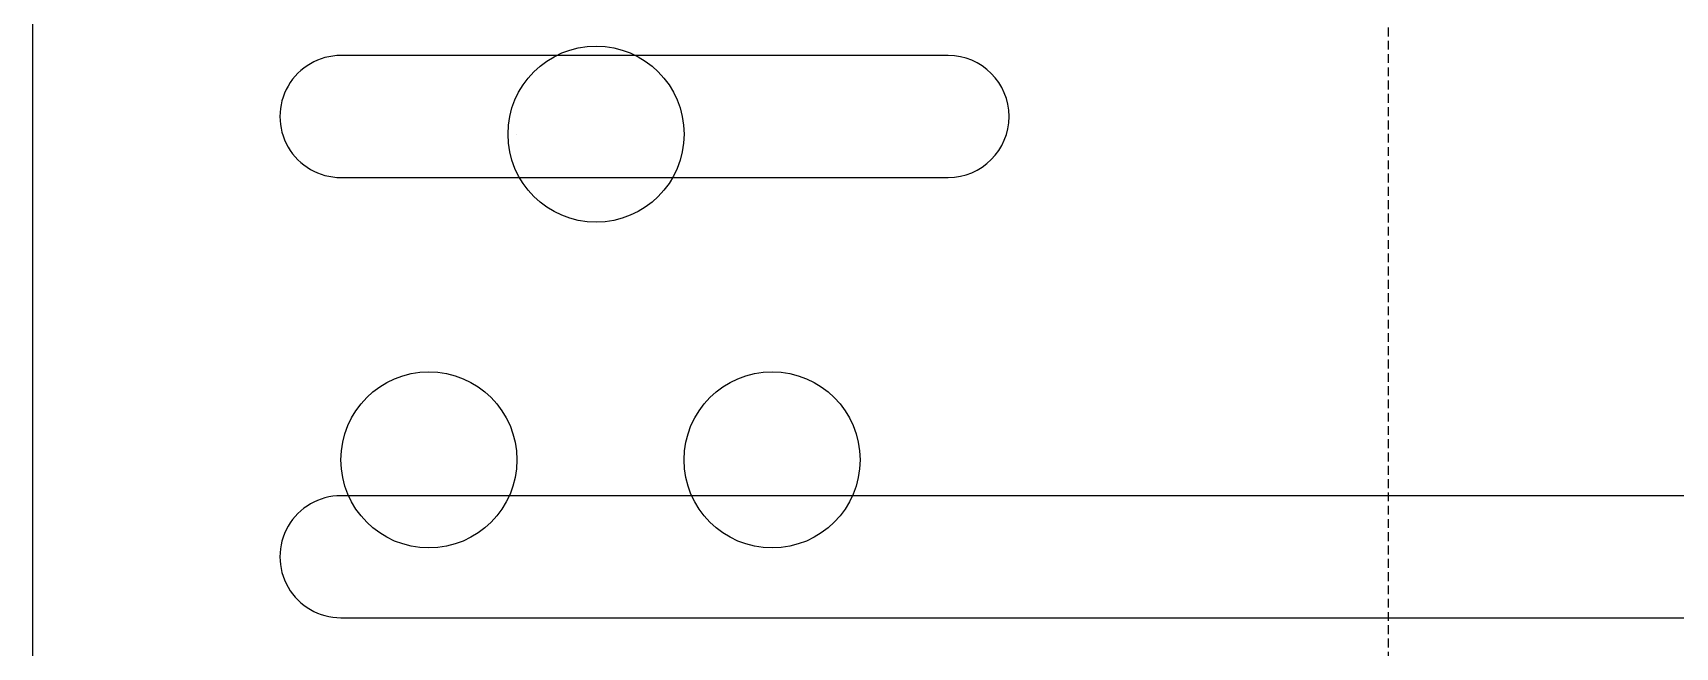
# Model space of a CAD drawing. Extents: x 0 to 171, y 0 to 414.
# Drawn here: x 9 to 101.7, y 108.2 to 142.8 of the extents above; entities that cross this region are included whole.
import ezdxf

# ---------------------------------------------------------------- set-up
doc = ezdxf.new("R2010")
doc.units = 0
doc.linetypes.add('DASHED', pattern=[0.75, 0.5, -0.25])
doc.layers.add('-15N-THT. THIẾT BỊ ĐÓNG MỞ', color=40, linetype='CONTINUOUS')

# ---------------------------------------------------------------- blocks, each defined once
blk = doc.blocks.new('06 - N - SC VSD ATV630U75~D11N4')
at = {"layer": '-15N-THT. THIẾT BỊ ĐÓNG MỞ', "color": 6, "linetype": 'DASHED'}
blk.add_line((0, 206.951), (0, -206.951), dxfattribs=at)
at = {"layer": '-15N-THT. THIẾT BỊ ĐÓNG MỞ'}
for p, q in [((-76.549, -202.049), (-76.549, 171.658)), ((-60.028, -65.494), (-60.028, -65.494)), ((-24.855, -65.38), (-59.15, -65.38)), ((-59.15, -65.38), (-59.15, -65.38)), ((-24.855, -65.38), (-24.855, -65.38)), ((-49.208, -69.818), (-49.208, -69.818)), ((-39.769, -69.818), (-39.769, -69.818)), ((-59.15, -72.268), (-24.855, -72.268)), ((-59.15, -72.268), (-59.15, -72.268)), ((-24.855, -72.268), (-24.855, -72.268)), ((-23.35, -71.921), (-23.35, -71.921)), ((-59.15, -88.211), (-59.15, -88.211)), ((-49.208, -88.211), (-49.208, -88.211)), ((-39.769, -88.211), (-39.769, -88.211)), ((-29.827, -88.211), (-29.827, -88.211)), ((-60.028, -90.349), (-60.028, -90.349)), ((59.15, -90.235), (-59.15, -90.235)), ((-59.15, -90.235), (-59.15, -90.235)), ((-59.15, -97.123), (59.15, -97.123)), ((-59.15, -97.123), (-59.15, -97.123))]:
    blk.add_line(p, q, dxfattribs=at)
for centre in [(-44.74, -69.818), (-54.179, -88.211), (-34.798, -88.211)]:
    blk.add_circle(centre, 4.971, dxfattribs=at)
for centre, start, end in [((-59.15, -68.824), 89.99998, 270), ((-24.855, -68.824), 270.00002, 89.99996), ((-59.15, -93.679), 89.99998, 270)]:
    blk.add_arc(centre, 3.444, start, end, dxfattribs=at)

msp = doc.modelspace()

# ---------------------------------------------------------------- block references
msp.add_blockref('06 - N - SC VSD ATV630U75~D11N4', (85.5, 206.951))

doc.saveas('drawing.dxf')
